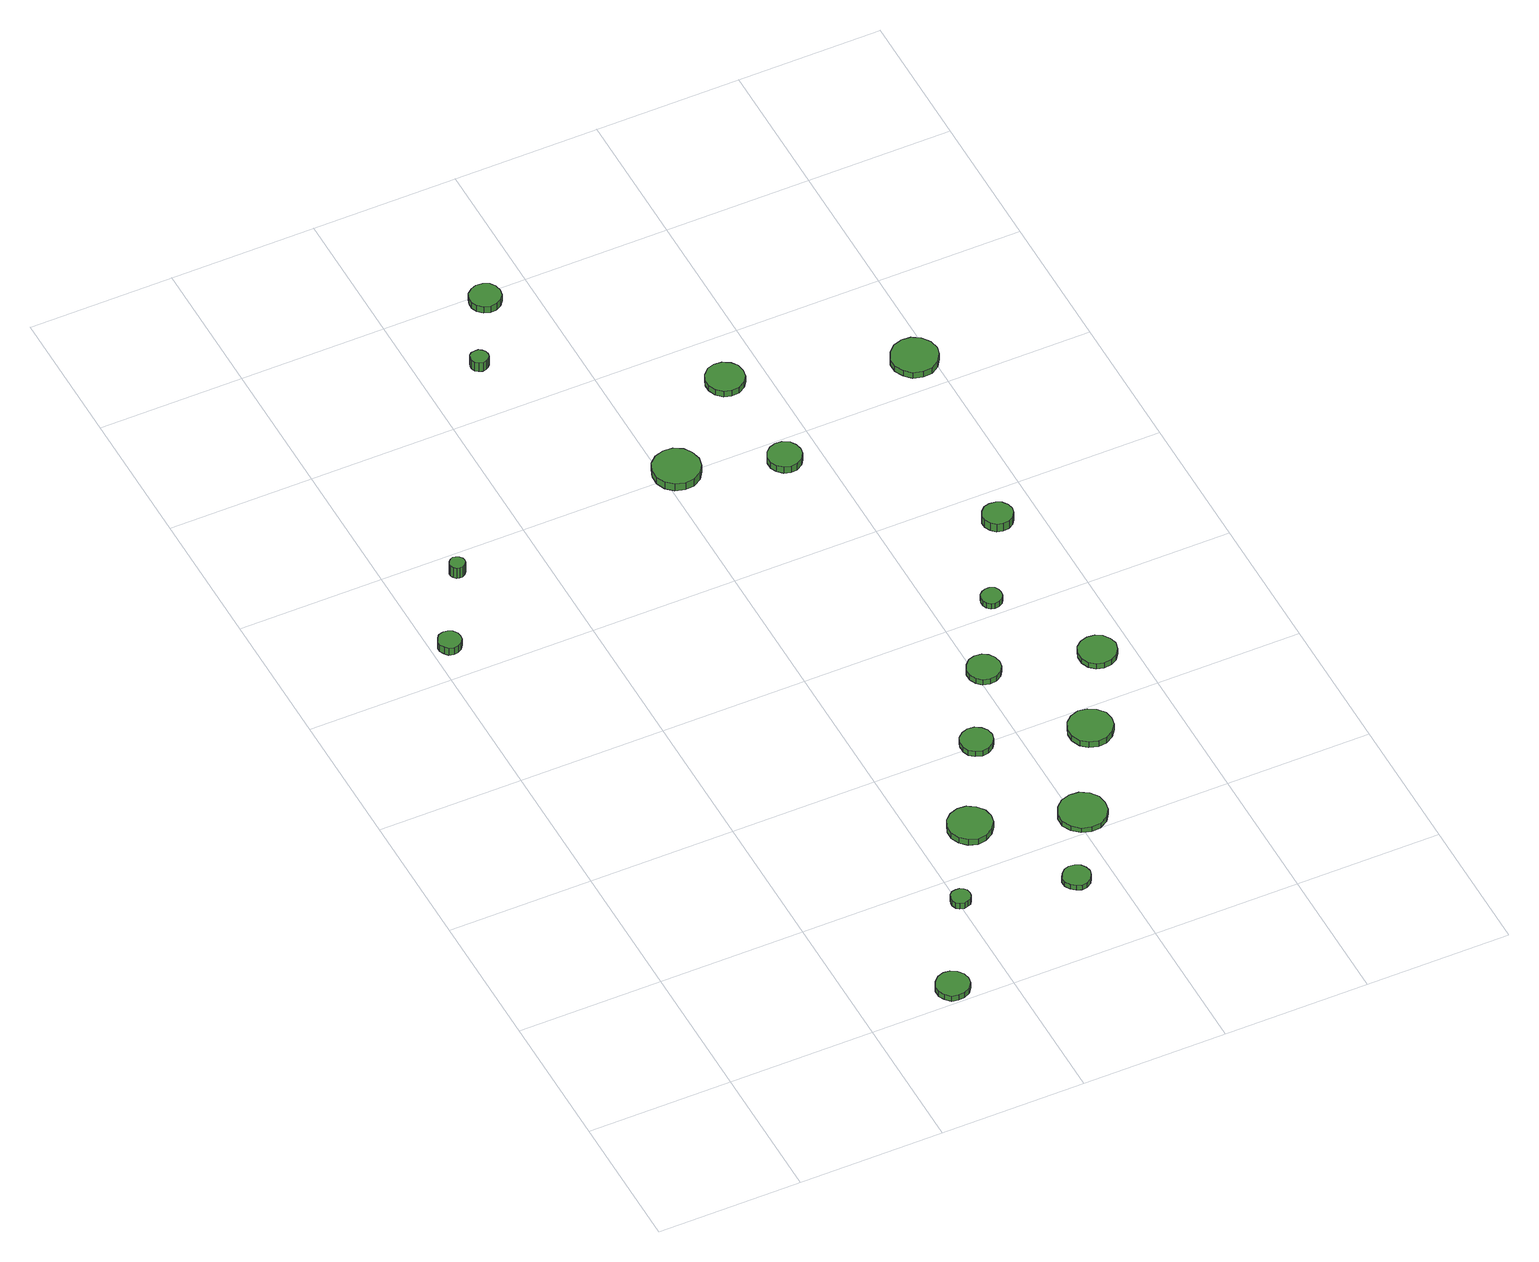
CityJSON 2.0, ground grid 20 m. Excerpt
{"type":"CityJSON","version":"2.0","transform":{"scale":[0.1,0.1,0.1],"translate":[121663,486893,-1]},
"CityObjects":{
"tree1":{"type":"SolitaryVegetationObject","attributes":{"function":"something"},"geometry":[{"type":"MultiSurface","lod":"1","boundaries":[[[0,1,2,3,4,5,6,7,8,9,10,11,12,13,14]],[[15,16,17,18,19,20,21,22,23,24,25,26,27,28,29]],[[0,29,28,1]],[[1,28,27,2]],[[2,27,26,3]],[[3,26,25,4]],[[4,25,24,5]],[[5,24,23,6]],[[6,23,22,7]],[[7,22,21,8]],[[8,21,20,9]],[[9,20,19,10]],[[10,19,18,11]],[[11,18,17,12]],[[12,17,16,13]],[[13,16,15,14]],[[14,15,29,0]]]}]},
"tree2":{"type":"SolitaryVegetationObject","attributes":{"function":"something"},"geometry":[{"type":"MultiSurface","lod":"1","boundaries":[[[30,31,32,33,34,35,36,37,38,39,40,41,42,43,44]],[[45,46,47,48,49,50,51,52,53,54,55,56,57,58,59]],[[30,59,58,31]],[[31,58,57,32]],[[32,57,56,33]],[[33,56,55,34]],[[34,55,54,35]],[[35,54,53,36]],[[36,53,52,37]],[[37,52,51,38]],[[38,51,50,39]],[[39,50,49,40]],[[40,49,48,41]],[[41,48,47,42]],[[42,47,46,43]],[[43,46,45,44]],[[44,45,59,30]]]}]},
"tree3":{"type":"SolitaryVegetationObject","attributes":{"function":"something"},"geometry":[{"type":"MultiSurface","lod":"1","boundaries":[[[60,61,62,63,64,65,66,67,68,69,70,71,72,73,74]],[[75,76,77,78,79,80,81,82,83,84,85,86,87,88,89]],[[60,89,88,61]],[[61,88,87,62]],[[62,87,86,63]],[[63,86,85,64]],[[64,85,84,65]],[[65,84,83,66]],[[66,83,82,67]],[[67,82,81,68]],[[68,81,80,69]],[[69,80,79,70]],[[70,79,78,71]],[[71,78,77,72]],[[72,77,76,73]],[[73,76,75,74]],[[74,75,89,60]]]}]},
"tree4":{"type":"SolitaryVegetationObject","attributes":{"function":"something"},"geometry":[{"type":"MultiSurface","lod":"1","boundaries":[[[90,91,92,93,94,95,96,97,98,99,100,101,102,103,104]],[[105,106,107,108,109,110,111,112,113,114,115,116,117,118,119]],[[90,119,118,91]],[[91,118,117,92]],[[92,117,116,93]],[[93,116,115,94]],[[94,115,114,95]],[[95,114,113,96]],[[96,113,112,97]],[[97,112,111,98]],[[98,111,110,99]],[[99,110,109,100]],[[100,109,108,101]],[[101,108,107,102]],[[102,107,106,103]],[[103,106,105,104]],[[104,105,119,90]]]}]},
"tree5":{"type":"SolitaryVegetationObject","attributes":{"function":"something"},"geometry":[{"type":"MultiSurface","lod":"1","boundaries":[[[120,121,122,123,124,125,126,127,128,129,130,131,132,133,134]],[[135,136,137,138,139,140,141,142,143,144,145,146,147,148,149]],[[120,149,148,121]],[[121,148,147,122]],[[122,147,146,123]],[[123,146,145,124]],[[124,145,144,125]],[[125,144,143,126]],[[126,143,142,127]],[[127,142,141,128]],[[128,141,140,129]],[[129,140,139,130]],[[130,139,138,131]],[[131,138,137,132]],[[132,137,136,133]],[[133,136,135,134]],[[134,135,149,120]]]}]},
"tree6":{"type":"SolitaryVegetationObject","attributes":{"function":"something"},"geometry":[{"type":"MultiSurface","lod":"1","boundaries":[[[150,151,152,153,154,155,156,157,158,159,160,161,162,163,164]],[[165,166,167,168,169,170,171,172,173,174,175,176,177,178,179]],[[150,179,178,151]],[[151,178,177,152]],[[152,177,176,153]],[[153,176,175,154]],[[154,175,174,155]],[[155,174,173,156]],[[156,173,172,157]],[[157,172,171,158]],[[158,171,170,159]],[[159,170,169,160]],[[160,169,168,161]],[[161,168,167,162]],[[162,167,166,163]],[[163,166,165,164]],[[164,165,179,150]]]}]},
"tree7":{"type":"SolitaryVegetationObject","attributes":{"function":"something"},"geometry":[{"type":"MultiSurface","lod":"1","boundaries":[[[180,181,182,183,184,185,186,187,188,189,190,191,192,193,194]],[[195,196,197,198,199,200,201,202,203,204,205,206,207,208,209]],[[180,209,208,181]],[[181,208,207,182]],[[182,207,206,183]],[[183,206,205,184]],[[184,205,204,185]],[[185,204,203,186]],[[186,203,202,187]],[[187,202,201,188]],[[188,201,200,189]],[[189,200,199,190]],[[190,199,198,191]],[[191,198,197,192]],[[192,197,196,193]],[[193,196,195,194]],[[194,195,209,180]]]}]},
"tree8":{"type":"SolitaryVegetationObject","attributes":{"function":"something"},"geometry":[{"type":"MultiSurface","lod":"1","boundaries":[[[210,211,212,213,214,215,216,217,218,219,220,221,222,223,224]],[[225,226,227,228,229,230,231,232,233,234,235,236,237,238,239]],[[210,239,238,211]],[[211,238,237,212]],[[212,237,236,213]],[[213,236,235,214]],[[214,235,234,215]],[[215,234,233,216]],[[216,233,232,217]],[[217,232,231,218]],[[218,231,230,219]],[[219,230,229,220]],[[220,229,228,221]],[[221,228,227,222]],[[222,227,226,223]],[[223,226,225,224]],[[224,225,239,210]]]}]},
"tree9":{"type":"SolitaryVegetationObject","attributes":{"function":"something"},"geometry":[{"type":"MultiSurface","lod":"1","boundaries":[[[240,241,242,243,244,245,246,247,248,249,250,251,252,253,254]],[[255,256,257,258,259,260,261,262,263,264,265,266,267,268,269]],[[240,269,268,241]],[[241,268,267,242]],[[242,267,266,243]],[[243,266,265,244]],[[244,265,264,245]],[[245,264,263,246]],[[246,263,262,247]],[[247,262,261,248]],[[248,261,260,249]],[[249,260,259,250]],[[250,259,258,251]],[[251,258,257,252]],[[252,257,256,253]],[[253,256,255,254]],[[254,255,269,240]]]}]},
"tree10":{"type":"SolitaryVegetationObject","attributes":{"function":"something"},"geometry":[{"type":"MultiSurface","lod":"1","boundaries":[[[270,271,272,273,274,275,276,277,278,279,280,281,282,283,284]],[[285,286,287,288,289,290,291,292,293,294,295,296,297,298,299]],[[270,299,298,271]],[[271,298,297,272]],[[272,297,296,273]],[[273,296,295,274]],[[274,295,294,275]],[[275,294,293,276]],[[276,293,292,277]],[[277,292,291,278]],[[278,291,290,279]],[[279,290,289,280]],[[280,289,288,281]],[[281,288,287,282]],[[282,287,286,283]],[[283,286,285,284]],[[284,285,299,270]]]}]},
"tree11":{"type":"SolitaryVegetationObject","attributes":{"function":"something"},"geometry":[{"type":"MultiSurface","lod":"1","boundaries":[[[300,301,302,303,304,305,306,307,308,309,310,311,312,313,314]],[[315,316,317,318,319,320,321,322,323,324,325,326,327,328,329]],[[300,329,328,301]],[[301,328,327,302]],[[302,327,326,303]],[[303,326,325,304]],[[304,325,324,305]],[[305,324,323,306]],[[306,323,322,307]],[[307,322,321,308]],[[308,321,320,309]],[[309,320,319,310]],[[310,319,318,311]],[[311,318,317,312]],[[312,317,316,313]],[[313,316,315,314]],[[314,315,329,300]]]}]},
"tree12":{"type":"SolitaryVegetationObject","attributes":{"function":"something"},"geometry":[{"type":"MultiSurface","lod":"1","boundaries":[[[330,331,332,333,334,335,336,337,338,339,340,341,342,343,344]],[[345,346,347,348,349,350,351,352,353,354,355,356,357,358,359]],[[330,359,358,331]],[[331,358,357,332]],[[332,357,356,333]],[[333,356,355,334]],[[334,355,354,335]],[[335,354,353,336]],[[336,353,352,337]],[[337,352,351,338]],[[338,351,350,339]],[[339,350,349,340]],[[340,349,348,341]],[[341,348,347,342]],[[342,347,346,343]],[[343,346,345,344]],[[344,345,359,330]]]}]},
"tree13":{"type":"SolitaryVegetationObject","attributes":{"function":"something"},"geometry":[{"type":"MultiSurface","lod":"1","boundaries":[[[360,361,362,363,364,365,366,367,368,369,370,371,372,373,374]],[[375,376,377,378,379,380,381,382,383,384,385,386,387,388,389]],[[360,389,388,361]],[[361,388,387,362]],[[362,387,386,363]],[[363,386,385,364]],[[364,385,384,365]],[[365,384,383,366]],[[366,383,382,367]],[[367,382,381,368]],[[368,381,380,369]],[[369,380,379,370]],[[370,379,378,371]],[[371,378,377,372]],[[372,377,376,373]],[[373,376,375,374]],[[374,375,389,360]]]}]},
"tree14":{"type":"SolitaryVegetationObject","attributes":{"function":"something"},"geometry":[{"type":"MultiSurface","lod":"1","boundaries":[[[390,391,392,393,394,395,396,397,398,399,400,401,402,403,404]],[[405,406,407,408,409,410,411,412,413,414,415,416,417,418,419]],[[390,419,418,391]],[[391,418,417,392]],[[392,417,416,393]],[[393,416,415,394]],[[394,415,414,395]],[[395,414,413,396]],[[396,413,412,397]],[[397,412,411,398]],[[398,411,410,399]],[[399,410,409,400]],[[400,409,408,401]],[[401,408,407,402]],[[402,407,406,403]],[[403,406,405,404]],[[404,405,419,390]]]}]},
"tree15":{"type":"SolitaryVegetationObject","attributes":{"function":"something"},"geometry":[{"type":"MultiSurface","lod":"1","boundaries":[[[420,421,422,423,424,425,426,427,428,429,430,431,432,433,434]],[[435,436,437,438,439,440,441,442,443,444,445,446,447,448,449]],[[420,449,448,421]],[[421,448,447,422]],[[422,447,446,423]],[[423,446,445,424]],[[424,445,444,425]],[[425,444,443,426]],[[426,443,442,427]],[[427,442,441,428]],[[428,441,440,429]],[[429,440,439,430]],[[430,439,438,431]],[[431,438,437,432]],[[432,437,436,433]],[[433,436,435,434]],[[434,435,449,420]]]}]},
"tree16":{"type":"SolitaryVegetationObject","attributes":{"function":"something"},"geometry":[{"type":"MultiSurface","lod":"1","boundaries":[[[450,451,452,453,454,455,456,457,458,459,460,461,462,463,464]],[[465,466,467,468,469,470,471,472,473,474,475,476,477,478,479]],[[450,479,478,451]],[[451,478,477,452]],[[452,477,476,453]],[[453,476,475,454]],[[454,475,474,455]],[[455,474,473,456]],[[456,473,472,457]],[[457,472,471,458]],[[458,471,470,459]],[[459,470,469,460]],[[460,469,468,461]],[[461,468,467,462]],[[462,467,466,463]],[[463,466,465,464]],[[464,465,479,450]]]}]},
"tree17":{"type":"SolitaryVegetationObject","attributes":{"function":"something"},"geometry":[{"type":"MultiSurface","lod":"1","boundaries":[[[480,481,482,483,484,485,486,487,488,489,490,491,492,493,494]],[[495,496,497,498,499,500,501,502,503,504,505,506,507,508,509]],[[480,509,508,481]],[[481,508,507,482]],[[482,507,506,483]],[[483,506,505,484]],[[484,505,504,485]],[[485,504,503,486]],[[486,503,502,487]],[[487,502,501,488]],[[488,501,500,489]],[[489,500,499,490]],[[490,499,498,491]],[[491,498,497,492]],[[492,497,496,493]],[[493,496,495,494]],[[494,495,509,480]]]}]},
"tree18":{"type":"SolitaryVegetationObject","attributes":{"function":"something"}},
"tree19":{"type":"SolitaryVegetationObject","attributes":{"function":"something"},"geometry":[{"type":"MultiSurface","lod":"1","boundaries":[[[510,511,512,513,514,515,516,517,518,519,520,521,522,523,524]],[[525,526,527,528,529,530,531,532,533,534,535,536,537,538,539]],[[510,539,538,511]],[[511,538,537,512]],[[512,537,536,513]],[[513,536,535,514]],[[514,535,534,515]],[[515,534,533,516]],[[516,533,532,517]],[[517,532,531,518]],[[518,531,530,519]],[[519,530,529,520]],[[520,529,528,521]],[[521,528,527,522]],[[522,527,526,523]],[[523,526,525,524]],[[524,525,539,510]]]}]},
"tree20":{"type":"SolitaryVegetationObject","attributes":{"function":"something"},"geometry":[{"type":"MultiSurface","lod":"1","boundaries":[[[540,541,542,543,544,545,546,547,548,549,550,551,552,553,554]],[[555,556,557,558,559,560,561,562,563,564,565,566,567,568,569]],[[540,569,568,541]],[[541,568,567,542]],[[542,567,566,543]],[[543,566,565,544]],[[544,565,564,545]],[[545,564,563,546]],[[546,563,562,547]],[[547,562,561,548]],[[548,561,560,549]],[[549,560,559,550]],[[550,559,558,551]],[[551,558,557,552]],[[552,557,556,553]],[[553,556,555,554]],[[554,555,569,540]]]}]}
},
"vertices":[
[40,854,18],[39,860,18],[35,866,18],[29,869,18],[23,870,18],[16,868,18],[12,863,18],[9,857,18],[9,851,18],[12,845,18],[16,840,18],[23,838,18],[29,839,18],[35,842,18],[39,848,18],[39,848,6],[35,842,6],[29,839,6],[23,838,6],[16,840,6],[12,845,6],[9,851,6],[9,857,6],[12,863,6],[16,868,6],[23,870,6],[29,869,6],[35,866,6],[39,860,6],[40,854,6],
[348,23,16],[346,32,16],[340,40,16],[332,45,16],[323,46,16],[314,43,16],[307,36,16],[303,28,16],[303,18,16],[307,10,16],[314,3,16],[323,1,16],[332,2,16],[340,6,16],[346,14,16],[346,14,7],[340,6,7],[332,2,7],[323,1,7],[314,3,7],[307,10,7],[303,18,7],[303,28,7],[307,36,7],[314,43,7],[323,46,7],[332,45,7],[340,40,7],[346,32,7],[348,23,7],
[102,968,24],[101,972,24],[98,976,24],[94,978,24],[90,979,24],[86,977,24],[83,974,24],[81,970,24],[81,966,24],[83,962,24],[86,959,24],[90,958,24],[94,958,24],[98,960,24],[101,964,24],[101,964,6],[98,960,6],[94,958,6],[90,958,6],[86,959,6],[83,962,6],[81,966,6],[81,970,6],[83,974,6],[86,977,6],[90,979,6],[94,978,6],[98,976,6],[101,972,6],[102,968,6],
[416,158,17],[415,164,17],[412,168,17],[407,171,17],[402,171,17],[396,170,17],[392,166,17],[390,161,17],[390,156,17],[392,150,17],[396,147,17],[402,145,17],[407,146,17],[412,148,17],[415,153,17],[415,153,7],[412,148,7],[407,146,7],[402,145,7],[396,147,7],[392,150,7],[390,156,7],[390,161,7],[392,166,7],[396,170,7],[402,171,7],[407,171,7],[412,168,7],[415,164,7],[416,158,7],
[501,270,17],[499,282,17],[491,292,17],[480,299,17],[468,300,17],[456,296,17],[447,288,17],[442,276,17],[442,264,17],[447,253,17],[456,244,17],[468,240,17],[480,242,17],[491,248,17],[499,258,17],[499,258,7],[491,248,7],[480,242,7],[468,240,7],[456,244,7],[447,253,7],[442,264,7],[442,276,7],[447,288,7],[456,296,7],[468,300,7],[480,299,7],[491,292,7],[499,282,7],[501,270,7],
[571,128,15],[569,136,15],[565,142,15],[558,146,15],[550,147,15],[543,145,15],[537,139,15],[533,132,15],[533,124,15],[537,117,15],[543,112,15],[550,109,15],[558,110,15],[565,114,15],[569,121,15],[569,121,7],[565,114,7],[558,110,7],[550,109,7],[543,112,7],[537,117,7],[533,124,7],[533,132,7],[537,139,7],[543,145,7],[550,147,7],[558,146,7],[565,142,7],[569,136,7],[571,128,7],
[567,401,16],[565,410,16],[560,417,16],[552,422,16],[543,423,16],[534,420,16],[527,414,16],[524,406,16],[524,396,16],[527,388,16],[534,382,16],[543,379,16],[552,380,16],[560,385,16],[565,392,16],[565,392,7],[560,385,7],[552,380,7],[543,379,7],[534,382,7],[527,388,7],[524,396,7],[524,406,7],[527,414,7],[534,420,7],[543,423,7],[552,422,7],[560,417,7],[565,410,7],[567,401,7],
[292,1287,22],[291,1292,22],[288,1296,22],[284,1299,22],[279,1299,22],[274,1298,22],[270,1295,22],[268,1290,22],[268,1285,22],[270,1280,22],[274,1277,22],[279,1275,22],[284,1276,22],[288,1278,22],[291,1282,22],[291,1282,7],[288,1278,7],[284,1276,7],[279,1275,7],[274,1277,7],[270,1280,7],[268,1285,7],[268,1290,7],[270,1295,7],[274,1298,7],[279,1299,7],[284,1299,7],[288,1296,7],[291,1292,7],[292,1287,7],
[642,229,15],[640,242,15],[632,253,15],[620,260,15],[607,261,15],[594,257,15],[584,248,15],[578,236,15],[578,222,15],[584,210,15],[594,201,15],[607,197,15],[620,198,15],[632,205,15],[640,216,15],[640,216,7],[632,205,7],[620,198,7],[607,197,7],[594,201,7],[584,210,7],[578,222,7],[578,236,7],[584,248,7],[594,257,7],[607,261,7],[620,260,7],[632,253,7],[640,242,7],[642,229,7],
[451,1005,18],[448,1018,18],[441,1029,18],[429,1036,18],[416,1037,18],[403,1033,18],[393,1024,18],[388,1012,18],[388,998,18],[393,986,18],[403,977,18],[416,973,18],[429,974,18],[441,981,18],[448,992,18],[448,992,6],[441,981,6],[429,974,6],[416,973,6],[403,977,6],[393,986,6],[388,998,6],[388,1012,6],[393,1024,6],[403,1033,6],[416,1037,6],[429,1036,6],[441,1029,6],[448,1018,6],[451,1005,6],
[358,1386,18],[356,1395,18],[351,1402,18],[343,1406,18],[334,1407,18],[326,1404,18],[319,1398,18],[316,1390,18],[316,1382,18],[319,1374,18],[326,1368,18],[334,1365,18],[343,1366,18],[351,1370,18],[356,1377,18],[356,1377,7],[351,1370,7],[343,1366,7],[334,1365,7],[326,1368,7],[319,1374,7],[316,1382,7],[316,1390,7],[319,1398,7],[326,1404,7],[334,1407,7],[343,1406,7],[351,1402,7],[356,1395,7],[358,1386,7],
[633,513,16],[631,522,16],[626,530,16],[618,535,16],[608,536,16],[599,533,16],[592,526,16],[588,518,16],[588,508,16],[592,499,16],[599,493,16],[608,490,16],[618,491,16],[626,496,16],[631,504,16],[631,504,7],[626,496,7],[618,491,7],[608,490,7],[599,493,7],[592,499,7],[588,508,7],[588,518,7],[592,526,7],[599,533,7],[608,536,7],[618,535,7],[626,530,7],[631,522,7],[633,513,7],
[715,359,17],[713,371,17],[705,381,17],[694,387,17],[682,389,17],[670,385,17],[661,377,17],[656,365,17],[656,353,17],[661,341,17],[670,333,17],[682,329,17],[694,330,17],[705,337,17],[713,347,17],[713,347,7],[705,337,7],[694,330,7],[682,329,7],[670,333,7],[661,341,7],[656,353,7],[656,365,7],[661,377,7],[670,385,7],[682,389,7],[694,387,7],[705,381,7],[713,371,7],[715,359,7],
[575,965,16],[573,974,16],[568,982,16],[559,987,16],[550,988,16],[541,985,16],[534,979,16],[530,970,16],[530,960,16],[534,952,16],[541,945,16],[550,942,16],[559,943,16],[568,948,16],[573,956,16],[573,956,5],[568,948,5],[559,943,5],[550,942,5],[541,945,5],[534,952,5],[530,960,5],[530,970,5],[534,979,5],[541,985,5],[550,988,5],[559,987,5],[568,982,5],[573,974,5],[575,965,5],
[690,624,15],[689,630,15],[686,635,15],[680,638,15],[674,638,15],[669,636,15],[664,632,15],[662,627,15],[662,621,15],[664,615,15],[669,611,15],[674,609,15],[680,610,15],[686,613,15],[689,618,15],[689,618,6],[686,613,6],[680,610,6],[674,609,6],[669,611,6],[664,615,6],[662,621,6],[662,627,6],[664,632,6],[669,636,6],[674,638,6],[680,638,6],[686,635,6],[689,630,6],[690,624,6],
[571,1122,17],[569,1133,17],[563,1141,17],[553,1147,17],[542,1148,17],[532,1145,17],[524,1137,17],[520,1127,17],[520,1117,17],[524,1107,17],[532,1099,17],[542,1096,17],[553,1097,17],[563,1103,17],[569,1111,17],[569,1111,7],[563,1103,7],[553,1097,7],[542,1096,7],[532,1099,7],[524,1107,7],[520,1117,7],[520,1127,7],[524,1137,7],[532,1145,7],[542,1148,7],[553,1147,7],[563,1141,7],[569,1133,7],[571,1122,7],
[780,479,15],[777,489,15],[771,498,15],[762,503,15],[751,504,15],[741,501,15],[733,494,15],[729,484,15],[729,473,15],[733,463,15],[741,456,15],[751,453,15],[762,454,15],[771,459,15],[777,468,15],[777,468,6],[771,459,6],[762,454,6],[751,453,6],[741,456,6],[733,463,6],[729,473,6],[729,484,6],[733,494,6],[741,501,6],[751,504,6],[762,503,6],[771,498,6],[777,489,6],[780,479,6],
[767,749,19],[765,757,19],[760,764,19],[753,768,19],[744,769,19],[736,767,19],[730,761,19],[726,753,19],[726,745,19],[730,737,19],[736,731,19],[744,729,19],[753,730,19],[760,734,19],[765,741,19],[765,741,6],[760,734,6],[753,730,6],[744,729,6],[736,731,6],[730,737,6],[726,745,6],[726,753,6],[730,761,6],[736,767,6],[744,769,6],[753,768,6],[760,764,6],[765,757,6],[767,749,6],
[810,1051,16],[807,1064,16],[799,1075,16],[788,1082,16],[775,1083,16],[762,1079,16],[753,1070,16],[747,1058,16],[747,1045,16],[753,1033,16],[762,1024,16],[775,1020,16],[788,1021,16],[799,1028,16],[807,1039,16],[807,1039,6],[799,1028,6],[788,1021,6],[775,1020,6],[762,1024,6],[753,1033,6],[747,1045,6],[747,1058,6],[753,1070,6],[762,1079,6],[775,1083,6],[788,1082,6],[799,1075,6],[807,1064,6],[810,1051,6]
]}
